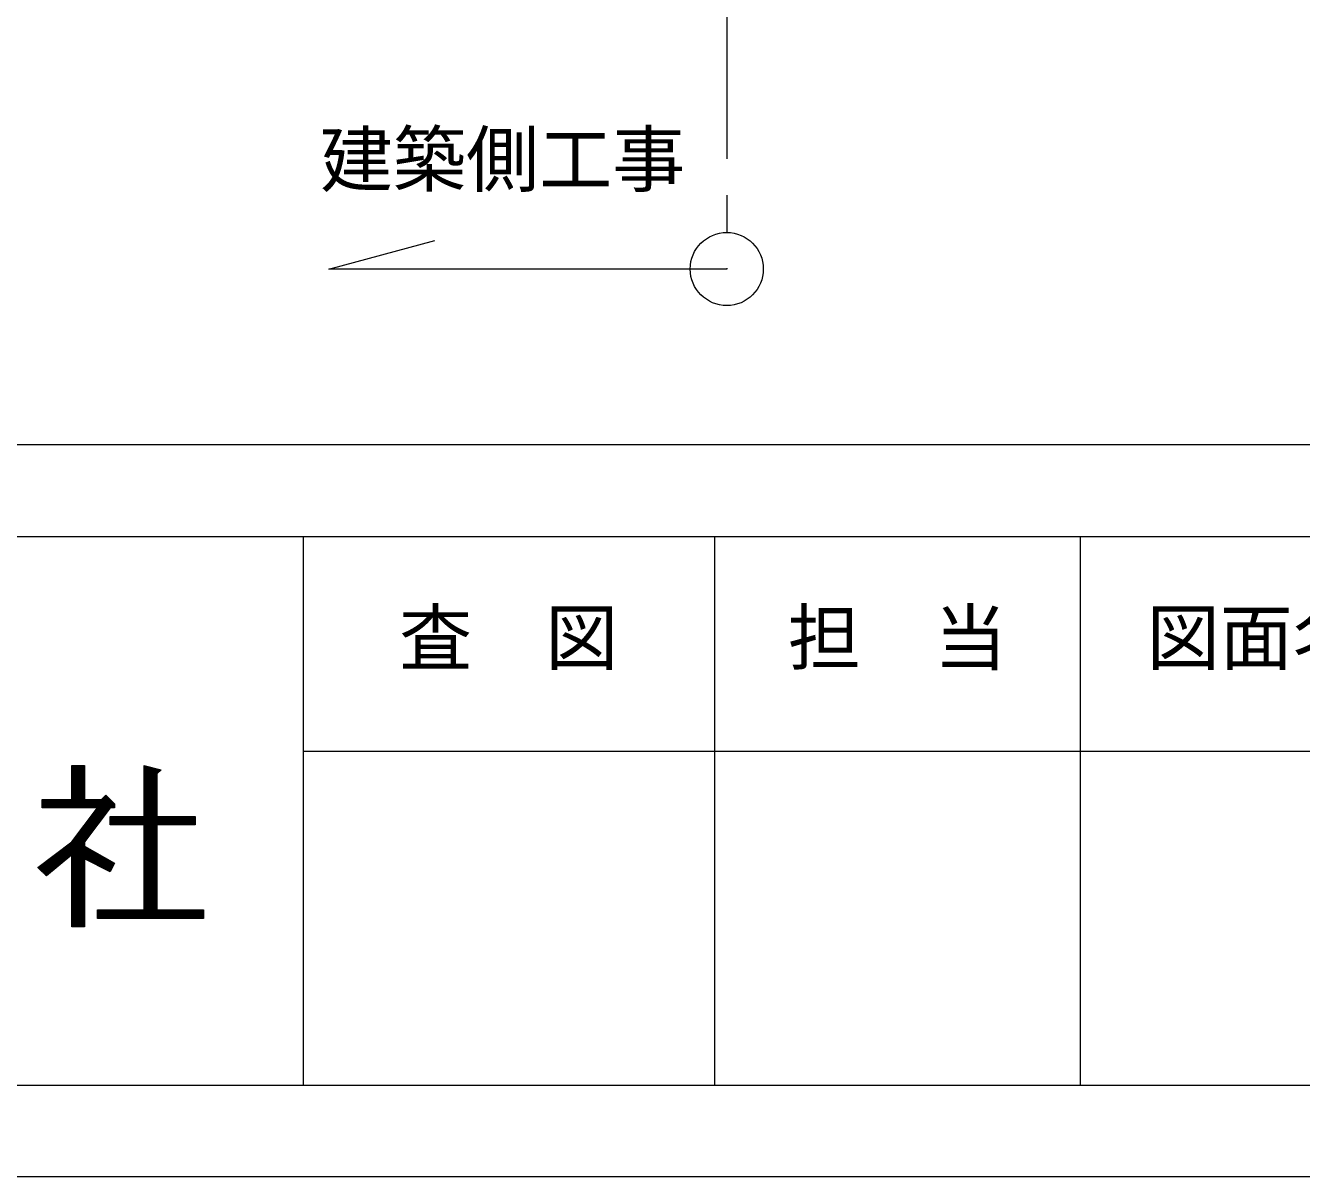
# Model space of a CAD drawing. Units: millimetres on the paper, enlarged 10 times. Extents: x -1916 to 1917, y -1364 to 1364.
# Drawn here: x 523 to 872.2, y -1364.2 to -1049.2 of the extents above; entities that cross this region are included whole.
import ezdxf
from ezdxf.enums import TextEntityAlignment as Align

# ---------------------------------------------------------------- set-up
doc = ezdxf.new("R2010")
doc.units = ezdxf.units.MM
doc.header["$LTSCALE"] = 10
doc.linetypes.add('CHAIN1', pattern=[8, 5, -1, 1, -1])
for name, color, linetype, lineweight in [('7-A', 4, 'Continuous', 5), ('F-4', 7, 'Continuous', 18), ('F-6', 7, 'Continuous', 18), ('F-7', 7, 'Continuous', 18)]:
    doc.layers.add(name, color=color, linetype=linetype, lineweight=lineweight)
doc.styles.add('ＭＳ ゴシック', font='')
doc.styles.get('ＭＳ ゴシック').set_extended_font_data('MS Gothic')

msp = doc.modelspace()

# ---------------------------------------------------------------- linework, layer by layer
at = {"layer": '7-A', "color": 7, "linetype": 'CHAIN1', "lineweight": 9}
msp.add_line((714.91, -955.62), (714.91, -1115.82), dxfattribs=at)
at = {"layer": '7-A', "color": 7, "lineweight": 9}
msp.add_lwpolyline([(714.91, -1115.82), (606.01, -1115.82), (634.99, -1108.06)], dxfattribs=at)
msp.add_circle((714.91, -1115.82), 10, dxfattribs=at)
at = {"layer": 'F-4', "color": 3}
msp.add_line((1900.73, -1163.99), (-1915.97, -1163.99), dxfattribs=at)
at = {"layer": 'F-4'}
for p, q in [((-1878.43, -1189.02), (1863.18, -1189.02)), ((598.92, -1189.02), (598.92, -1339.18)), ((711.54, -1189.02), (711.54, -1339.18)), ((811.65, -1189.02), (811.65, -1339.18)), ((-1878.43, -1339.18), (1863.18, -1339.18))]:
    msp.add_line(p, q, dxfattribs=at)
for points in [[(-1915.97, 1338.76), (-1915.97, -1364.21), (1900.73, -1364.21)], [(598.92, -1247.83), (811.65, -1247.83), (1863.18, -1247.83)]]:
    msp.add_lwpolyline(points, dxfattribs=at)
at = {"layer": 'F-6'}
for p, q in [((535.89, -1263.34), (535.89, -1251.71)), ((536.14, -1263.34), (536.14, -1251.71)), ((536.39, -1263.34), (536.39, -1251.71)), ((536.64, -1263.34), (536.64, -1251.71)), ((536.89, -1263.34), (536.89, -1251.71)), ((537.14, -1263.34), (537.14, -1251.71)), ((537.39, -1263.34), (537.39, -1251.71)), ((537.64, -1263.34), (537.64, -1251.71)), ((537.89, -1263.34), (537.89, -1251.71)), ((538.14, -1263.34), (538.14, -1251.71)), ((538.39, -1263.34), (538.39, -1251.71)), ((538.64, -1263.34), (538.64, -1251.71)), ((538.89, -1263.34), (538.89, -1251.71)), ((539.14, -1263.34), (539.14, -1251.71)), ((555.64, -1293.57), (555.64, -1251.77)), ((555.89, -1293.57), (555.89, -1251.83)), ((556.14, -1293.57), (556.14, -1251.89)), ((556.39, -1293.57), (556.39, -1251.96)), ((556.64, -1293.57), (556.64, -1252.02)), ((556.89, -1293.57), (556.89, -1252.08)), ((557.14, -1293.57), (557.14, -1252.14)), ((557.39, -1293.57), (557.39, -1252.21)), ((557.64, -1293.57), (557.64, -1252.27)), ((557.89, -1293.57), (557.89, -1252.33)), ((558.14, -1293.57), (558.14, -1252.39)), ((558.39, -1293.57), (558.39, -1252.46)), ((558.64, -1293.57), (558.64, -1252.52)), ((558.89, -1293.57), (558.89, -1252.58)), ((559.14, -1253.81), (559.14, -1252.64)), ((559.39, -1253.56), (559.39, -1252.71)), ((559.64, -1253.31), (559.64, -1252.77)), ((559.89, -1253.06), (559.89, -1252.83)), ((544.14, -1265.98), (544.14, -1260.67)), ((544.39, -1265.65), (544.39, -1260.42)), ((544.64, -1265.32), (544.64, -1260.17)), ((544.89, -1264.98), (544.89, -1259.92)), ((545.14, -1264.65), (545.14, -1260.03)), ((545.39, -1264.32), (545.39, -1260.28)), ((545.64, -1263.98), (545.64, -1260.53)), ((545.89, -1263.65), (545.89, -1260.78)), ((527.64, -1263.34), (527.64, -1261.02)), ((527.89, -1263.34), (527.89, -1261.02)), ((528.14, -1263.34), (528.14, -1261.02)), ((528.39, -1263.34), (528.39, -1261.02)), ((528.64, -1263.34), (528.64, -1261.02)), ((528.89, -1263.34), (528.89, -1261.02)), ((529.14, -1263.34), (529.14, -1261.02)), ((529.39, -1263.34), (529.39, -1261.02)), ((529.64, -1263.34), (529.64, -1261.02)), ((529.89, -1263.34), (529.89, -1261.02)), ((530.14, -1263.34), (530.14, -1261.02)), ((530.39, -1263.34), (530.39, -1261.02)), ((530.64, -1263.34), (530.64, -1261.02)), ((530.89, -1263.34), (530.89, -1261.02)), ((531.14, -1263.34), (531.14, -1261.02)), ((531.39, -1263.34), (531.39, -1261.02)), ((531.64, -1263.34), (531.64, -1261.02)), ((531.89, -1263.34), (531.89, -1261.02)), ((532.14, -1263.34), (532.14, -1261.02)), ((532.39, -1263.34), (532.39, -1261.02)), ((532.64, -1263.34), (532.64, -1261.02)), ((532.89, -1263.34), (532.89, -1261.02)), ((533.14, -1263.34), (533.14, -1261.02)), ((533.39, -1263.34), (533.39, -1261.02)), ((533.64, -1263.34), (533.64, -1261.02)), ((533.89, -1263.34), (533.89, -1261.02)), ((534.14, -1263.34), (534.14, -1261.02)), ((534.39, -1263.34), (534.39, -1261.02)), ((534.64, -1263.34), (534.64, -1261.02)), ((534.89, -1263.34), (534.89, -1261.02)), ((535.14, -1263.34), (535.14, -1261.02)), ((535.39, -1263.34), (535.39, -1261.02)), ((535.64, -1263.34), (535.64, -1261.02)), ((539.39, -1263.34), (539.39, -1261.02)), ((539.64, -1263.34), (539.64, -1261.02)), ((539.89, -1263.34), (539.89, -1261.02)), ((540.14, -1263.34), (540.14, -1261.02)), ((540.39, -1263.34), (540.39, -1261.02)), ((540.64, -1263.34), (540.64, -1261.02)), ((540.89, -1263.34), (540.89, -1261.02)), ((541.14, -1263.34), (541.14, -1261.02)), ((541.39, -1263.34), (541.39, -1261.02)), ((541.64, -1263.34), (541.64, -1261.02)), ((541.89, -1263.34), (541.89, -1261.02)), ((541.89, -1268.98), (541.89, -1264.33)), ((542.14, -1263.34), (542.14, -1261.02)), ((542.14, -1268.65), (542.14, -1264)), ((542.39, -1263.34), (542.39, -1261.02)), ((542.39, -1268.32), (542.39, -1263.67)), ((542.64, -1267.98), (542.64, -1261.02)), ((542.89, -1267.65), (542.89, -1261.02)), ((543.14, -1267.32), (543.14, -1261.02)), ((543.39, -1266.98), (543.39, -1261.02)), ((543.64, -1266.65), (543.64, -1261.02)), ((543.89, -1266.32), (543.89, -1260.92)), ((546.14, -1263.34), (546.14, -1261.03)), ((546.39, -1263.34), (546.39, -1261.28)), ((546.64, -1263.34), (546.64, -1261.53)), ((546.89, -1263.34), (546.89, -1261.78)), ((547.14, -1263.34), (547.14, -1262.03)), ((539.39, -1272.32), (539.39, -1267.67)), ((539.64, -1271.98), (539.64, -1267.33)), ((539.89, -1271.65), (539.89, -1267)), ((540.14, -1271.32), (540.14, -1266.67)), ((540.39, -1270.98), (540.39, -1266.33)), ((540.64, -1270.65), (540.64, -1266)), ((540.89, -1270.32), (540.89, -1265.67)), ((541.14, -1269.98), (541.14, -1265.33)), ((541.39, -1269.65), (541.39, -1265)), ((541.64, -1269.32), (541.64, -1264.67)), ((546.14, -1267.99), (546.14, -1265.67)), ((546.39, -1267.99), (546.39, -1265.67)), ((546.64, -1267.99), (546.64, -1265.67)), ((546.89, -1267.99), (546.89, -1265.67)), ((547.14, -1267.99), (547.14, -1265.67)), ((547.39, -1267.99), (547.39, -1265.67)), ((547.64, -1267.99), (547.64, -1265.67)), ((547.89, -1267.99), (547.89, -1265.67)), ((548.14, -1267.99), (548.14, -1265.67)), ((548.39, -1267.99), (548.39, -1265.67)), ((548.64, -1267.99), (548.64, -1265.67)), ((548.89, -1267.99), (548.89, -1265.67)), ((549.14, -1267.99), (549.14, -1265.67)), ((549.39, -1267.99), (549.39, -1265.67)), ((549.64, -1267.99), (549.64, -1265.67)), ((549.89, -1267.99), (549.89, -1265.67)), ((550.14, -1267.99), (550.14, -1265.67)), ((550.39, -1267.99), (550.39, -1265.67)), ((550.64, -1267.99), (550.64, -1265.67)), ((550.89, -1267.99), (550.89, -1265.67)), ((551.14, -1267.99), (551.14, -1265.67)), ((551.39, -1267.99), (551.39, -1265.67)), ((551.64, -1267.99), (551.64, -1265.67)), ((551.89, -1267.99), (551.89, -1265.67)), ((552.14, -1267.99), (552.14, -1265.67)), ((552.39, -1267.99), (552.39, -1265.67)), ((552.64, -1267.99), (552.64, -1265.67)), ((552.89, -1267.99), (552.89, -1265.67)), ((553.14, -1267.99), (553.14, -1265.67)), ((553.39, -1267.99), (553.39, -1265.67)), ((553.64, -1267.99), (553.64, -1265.67)), ((553.89, -1267.99), (553.89, -1265.67)), ((554.14, -1267.99), (554.14, -1265.67)), ((554.39, -1267.99), (554.39, -1265.67)), ((554.64, -1267.99), (554.64, -1265.67)), ((554.89, -1267.99), (554.89, -1265.67)), ((555.14, -1267.99), (555.14, -1265.67)), ((555.39, -1267.99), (555.39, -1265.67)), ((559.14, -1267.99), (559.14, -1265.67)), ((559.39, -1267.99), (559.39, -1265.67)), ((559.64, -1267.99), (559.64, -1265.67)), ((559.89, -1267.99), (559.89, -1265.67)), ((560.14, -1267.99), (560.14, -1265.67)), ((560.39, -1267.99), (560.39, -1265.67)), ((560.64, -1267.99), (560.64, -1265.67)), ((560.89, -1267.99), (560.89, -1265.67)), ((561.14, -1267.99), (561.14, -1265.67)), ((561.39, -1267.99), (561.39, -1265.67)), ((561.64, -1267.99), (561.64, -1265.67)), ((561.89, -1267.99), (561.89, -1265.67)), ((562.14, -1267.99), (562.14, -1265.67)), ((562.39, -1267.99), (562.39, -1265.67)), ((562.64, -1267.99), (562.64, -1265.67)), ((562.89, -1267.99), (562.89, -1265.67)), ((563.14, -1267.99), (563.14, -1265.67)), ((563.39, -1267.99), (563.39, -1265.67)), ((563.64, -1267.99), (563.64, -1265.67)), ((563.89, -1267.99), (563.89, -1265.67)), ((564.14, -1267.99), (564.14, -1265.67)), ((564.39, -1267.99), (564.39, -1265.67)), ((564.64, -1267.99), (564.64, -1265.67)), ((564.89, -1267.99), (564.89, -1265.67)), ((565.14, -1267.99), (565.14, -1265.67)), ((565.39, -1267.99), (565.39, -1265.67)), ((565.64, -1267.99), (565.64, -1265.67)), ((565.89, -1267.99), (565.89, -1265.67)), ((566.14, -1267.99), (566.14, -1265.67)), ((566.39, -1267.99), (566.39, -1265.67)), ((566.64, -1267.99), (566.64, -1265.67)), ((566.89, -1267.99), (566.89, -1265.67)), ((567.14, -1267.99), (567.14, -1265.67)), ((567.39, -1267.99), (567.39, -1265.67)), ((567.64, -1267.99), (567.64, -1265.67)), ((567.89, -1267.99), (567.89, -1265.67)), ((568.14, -1267.99), (568.14, -1265.67)), ((568.39, -1267.99), (568.39, -1265.67)), ((568.64, -1267.99), (568.64, -1265.67)), ((568.89, -1267.99), (568.89, -1265.67)), ((569.14, -1267.99), (569.14, -1265.67)), ((536.89, -1295.9), (536.89, -1271)), ((537.14, -1295.9), (537.14, -1270.67)), ((537.39, -1295.9), (537.39, -1270.33)), ((537.64, -1295.9), (537.64, -1270)), ((537.89, -1295.9), (537.89, -1269.67)), ((538.14, -1295.9), (538.14, -1269.33)), ((538.39, -1295.9), (538.39, -1269)), ((538.64, -1295.9), (538.64, -1268.67)), ((538.89, -1295.9), (538.89, -1268.33)), ((539.14, -1295.9), (539.14, -1268)), ((532.89, -1278.44), (532.89, -1274.72)), ((533.14, -1278.23), (533.14, -1274.53)), ((533.39, -1278.02), (533.39, -1274.34)), ((533.64, -1277.81), (533.64, -1274.16)), ((533.89, -1277.6), (533.89, -1273.97)), ((534.14, -1277.4), (534.14, -1273.78)), ((534.39, -1277.19), (534.39, -1273.59)), ((534.64, -1276.98), (534.64, -1273.41)), ((534.89, -1276.77), (534.89, -1273.22)), ((535.14, -1276.56), (535.14, -1273.03)), ((535.39, -1276.35), (535.39, -1272.84)), ((535.64, -1276.15), (535.64, -1272.66)), ((535.89, -1295.9), (535.89, -1272.33)), ((536.14, -1295.9), (536.14, -1272)), ((536.39, -1295.9), (536.39, -1271.67)), ((536.64, -1295.9), (536.64, -1271.33)), ((539.39, -1277.42), (539.39, -1273.95)), ((539.64, -1277.54), (539.64, -1274.09)), ((539.89, -1277.67), (539.89, -1274.23)), ((540.14, -1277.79), (540.14, -1274.38)), ((540.39, -1277.92), (540.39, -1274.52)), ((540.64, -1278.04), (540.64, -1274.66)), ((540.89, -1278.17), (540.89, -1274.8)), ((528.14, -1281.41), (528.14, -1278.28)), ((528.39, -1281.66), (528.39, -1278.09)), ((528.64, -1281.91), (528.64, -1277.91)), ((528.89, -1281.77), (528.89, -1277.72)), ((529.14, -1281.56), (529.14, -1277.53)), ((529.39, -1281.35), (529.39, -1277.34)), ((529.64, -1281.15), (529.64, -1277.16)), ((529.89, -1280.94), (529.89, -1276.97)), ((530.14, -1280.73), (530.14, -1276.78)), ((530.39, -1280.52), (530.39, -1276.59)), ((530.64, -1280.31), (530.64, -1276.41)), ((530.89, -1280.1), (530.89, -1276.22)), ((531.14, -1279.9), (531.14, -1276.03)), ((531.39, -1279.69), (531.39, -1275.84)), ((531.64, -1279.48), (531.64, -1275.66)), ((531.89, -1279.27), (531.89, -1275.47)), ((532.14, -1279.06), (532.14, -1275.28)), ((532.39, -1278.85), (532.39, -1275.09)), ((532.64, -1278.65), (532.64, -1274.91)), ((541.14, -1278.29), (541.14, -1274.95)), ((541.39, -1278.42), (541.39, -1275.09)), ((541.64, -1278.54), (541.64, -1275.23)), ((541.89, -1278.67), (541.89, -1275.38)), ((542.14, -1278.79), (542.14, -1275.52)), ((542.39, -1278.92), (542.39, -1275.66)), ((542.64, -1279.04), (542.64, -1275.8)), ((542.89, -1279.17), (542.89, -1275.95)), ((543.14, -1279.29), (543.14, -1276.09)), ((543.39, -1279.42), (543.39, -1276.23)), ((543.64, -1279.54), (543.64, -1276.38)), ((543.89, -1279.67), (543.89, -1276.52)), ((544.14, -1279.79), (544.14, -1276.66)), ((544.39, -1279.92), (544.39, -1276.8)), ((544.64, -1280.04), (544.64, -1276.95)), ((544.89, -1280.17), (544.89, -1277.09)), ((545.14, -1280.29), (545.14, -1277.23)), ((545.39, -1280.42), (545.39, -1277.38)), ((545.64, -1280.54), (545.64, -1277.52)), ((545.89, -1280.67), (545.89, -1277.66)), ((546.14, -1280.75), (546.14, -1277.8)), ((546.39, -1280.25), (546.39, -1277.95)), ((546.64, -1279.75), (546.64, -1278.09)), ((546.89, -1279.25), (546.89, -1278.23)), ((526.39, -1279.66), (526.39, -1279.59)), ((526.64, -1279.91), (526.64, -1279.41)), ((526.89, -1280.16), (526.89, -1279.22)), ((527.14, -1280.41), (527.14, -1279.03)), ((527.39, -1280.66), (527.39, -1278.84)), ((527.64, -1280.91), (527.64, -1278.66)), ((527.89, -1281.16), (527.89, -1278.47)), ((547.14, -1278.75), (547.14, -1278.38)), ((542.64, -1293.57), (542.64, -1291.25)), ((542.89, -1293.57), (542.89, -1291.25)), ((543.14, -1293.57), (543.14, -1291.25)), ((543.39, -1293.57), (543.39, -1291.25)), ((543.64, -1293.57), (543.64, -1291.25)), ((543.89, -1293.57), (543.89, -1291.25)), ((544.14, -1293.57), (544.14, -1291.25)), ((544.39, -1293.57), (544.39, -1291.25)), ((544.64, -1293.57), (544.64, -1291.25)), ((544.89, -1293.57), (544.89, -1291.25)), ((545.14, -1293.57), (545.14, -1291.25)), ((545.39, -1293.57), (545.39, -1291.25)), ((545.64, -1293.57), (545.64, -1291.25)), ((545.89, -1293.57), (545.89, -1291.25)), ((546.14, -1293.57), (546.14, -1291.25)), ((546.39, -1293.57), (546.39, -1291.25)), ((546.64, -1293.57), (546.64, -1291.25)), ((546.89, -1293.57), (546.89, -1291.25)), ((547.14, -1293.57), (547.14, -1291.25)), ((547.39, -1293.57), (547.39, -1291.25)), ((547.64, -1293.57), (547.64, -1291.25)), ((547.89, -1293.57), (547.89, -1291.25)), ((548.14, -1293.57), (548.14, -1291.25)), ((548.39, -1293.57), (548.39, -1291.25)), ((548.64, -1293.57), (548.64, -1291.25)), ((548.89, -1293.57), (548.89, -1291.25)), ((549.14, -1293.57), (549.14, -1291.25)), ((549.39, -1293.57), (549.39, -1291.25)), ((549.64, -1293.57), (549.64, -1291.25)), ((549.89, -1293.57), (549.89, -1291.25)), ((550.14, -1293.57), (550.14, -1291.25)), ((550.39, -1293.57), (550.39, -1291.25)), ((550.64, -1293.57), (550.64, -1291.25)), ((550.89, -1293.57), (550.89, -1291.25)), ((551.14, -1293.57), (551.14, -1291.25)), ((551.39, -1293.57), (551.39, -1291.25)), ((551.64, -1293.57), (551.64, -1291.25)), ((551.89, -1293.57), (551.89, -1291.25)), ((552.14, -1293.57), (552.14, -1291.25)), ((552.39, -1293.57), (552.39, -1291.25)), ((552.64, -1293.57), (552.64, -1291.25)), ((552.89, -1293.57), (552.89, -1291.25)), ((553.14, -1293.57), (553.14, -1291.25)), ((553.39, -1293.57), (553.39, -1291.25)), ((553.64, -1293.57), (553.64, -1291.25)), ((553.89, -1293.57), (553.89, -1291.25)), ((554.14, -1293.57), (554.14, -1291.25)), ((554.39, -1293.57), (554.39, -1291.25)), ((554.64, -1293.57), (554.64, -1291.25)), ((554.89, -1293.57), (554.89, -1291.25)), ((555.14, -1293.57), (555.14, -1291.25)), ((555.39, -1293.57), (555.39, -1291.25)), ((559.14, -1293.57), (559.14, -1291.25)), ((559.39, -1293.57), (559.39, -1291.25)), ((559.64, -1293.57), (559.64, -1291.25)), ((559.89, -1293.57), (559.89, -1291.25)), ((560.14, -1293.57), (560.14, -1291.25)), ((560.39, -1293.57), (560.39, -1291.25)), ((560.64, -1293.57), (560.64, -1291.25)), ((560.89, -1293.57), (560.89, -1291.25)), ((561.14, -1293.57), (561.14, -1291.25)), ((561.39, -1293.57), (561.39, -1291.25)), ((561.64, -1293.57), (561.64, -1291.25)), ((561.89, -1293.57), (561.89, -1291.25)), ((562.14, -1293.57), (562.14, -1291.25)), ((562.39, -1293.57), (562.39, -1291.25)), ((562.64, -1293.57), (562.64, -1291.25)), ((562.89, -1293.57), (562.89, -1291.25)), ((563.14, -1293.57), (563.14, -1291.25)), ((563.39, -1293.57), (563.39, -1291.25)), ((563.64, -1293.57), (563.64, -1291.25)), ((563.89, -1293.57), (563.89, -1291.25)), ((564.14, -1293.57), (564.14, -1291.25)), ((564.39, -1293.57), (564.39, -1291.25)), ((564.64, -1293.57), (564.64, -1291.25)), ((564.89, -1293.57), (564.89, -1291.25)), ((565.14, -1293.57), (565.14, -1291.25)), ((565.39, -1293.57), (565.39, -1291.25)), ((565.64, -1293.57), (565.64, -1291.25)), ((565.89, -1293.57), (565.89, -1291.25)), ((566.14, -1293.57), (566.14, -1291.25)), ((566.39, -1293.57), (566.39, -1291.25)), ((566.64, -1293.57), (566.64, -1291.25)), ((566.89, -1293.57), (566.89, -1291.25)), ((567.14, -1293.57), (567.14, -1291.25)), ((567.39, -1293.57), (567.39, -1291.25)), ((567.64, -1293.57), (567.64, -1291.25)), ((567.89, -1293.57), (567.89, -1291.25)), ((568.14, -1293.57), (568.14, -1291.25)), ((568.39, -1293.57), (568.39, -1291.25)), ((568.64, -1293.57), (568.64, -1291.25)), ((568.89, -1293.57), (568.89, -1291.25)), ((569.14, -1293.57), (569.14, -1291.25)), ((569.39, -1293.57), (569.39, -1291.25)), ((569.64, -1293.57), (569.64, -1291.25)), ((569.89, -1293.57), (569.89, -1291.25)), ((570.14, -1293.57), (570.14, -1291.25)), ((570.39, -1293.57), (570.39, -1291.25)), ((570.64, -1293.57), (570.64, -1291.25)), ((570.89, -1293.57), (570.89, -1291.25)), ((571.14, -1293.57), (571.14, -1291.25)), ((571.39, -1293.57), (571.39, -1291.25)), ((571.64, -1293.57), (571.64, -1291.25))]:
    msp.add_line(p, q, dxfattribs=at)
at = {"layer": 'F-7'}
for points in [[(539.14, -1251.71), (539.14, -1252.88), (539.14, -1261.02), (543.79, -1261.02), (544.96, -1259.85), (547.28, -1262.18), (547.28, -1263.34), (546.12, -1263.34), (539.14, -1272.64), (539.14, -1273.81), (547.28, -1278.46), (546.12, -1280.78), (539.14, -1277.29), (539.14, -1295.9), (535.66, -1295.9), (535.66, -1276.13), (528.68, -1281.95), (526.35, -1279.62), (535.66, -1272.64), (542.63, -1263.34), (527.52, -1263.34), (527.52, -1261.02), (535.66, -1261.02), (535.66, -1251.71)], [(560.07, -1252.88), (558.91, -1254.04), (558.91, -1265.67), (569.38, -1265.67), (569.38, -1267.99), (558.91, -1267.99), (558.91, -1291.25), (571.7, -1291.25), (571.7, -1293.57), (542.63, -1293.57), (542.63, -1291.25), (555.42, -1291.25), (555.42, -1267.99), (546.12, -1267.99), (546.12, -1265.67), (555.42, -1265.67), (555.42, -1251.71)]]:
    msp.add_lwpolyline(points, close=True, dxfattribs=at)

# ---------------------------------------------------------------- texts
at = {"layer": '7-A', "color": 7, "style": 'ＭＳ ゴシック'}
msp.add_text('建築側工事', height=14.66, dxfattribs=at).set_placement((603.53, -1097.5), align=Align.BOTTOM_LEFT)
at = {"layer": 'F-4', "style": 'ＭＳ ゴシック'}
for s, p in [('査\u3000図', (625.23, -1228.42)), ('担\u3000当', (731.6, -1228.42)), ('図面名称', (829.86, -1228.42))]:
    msp.add_text(s, height=14.66, dxfattribs=at).set_placement(p, align=Align.BOTTOM_LEFT)

doc.saveas('drawing.dxf')
